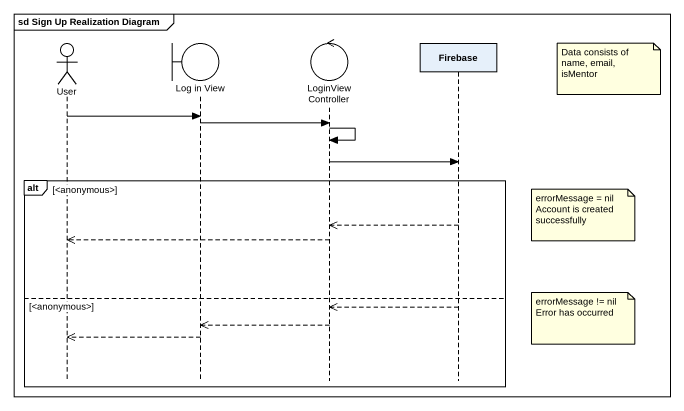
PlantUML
@startuml
mainframe sd Sign Up Realization Diagram
hide footbox
actor User
boundary "Log in View" as Log_in_View
control LoginViewController
participant Firebase

note right of Firebase : Data consists of name, email, isMentor
User -> Log_in_View
Log_in_View -> LoginViewController
LoginViewController -> LoginViewController
LoginViewController -> Firebase
alt <anonymous>
  note right of Firebase : errorMessage = nil Account is created successfully
  Firebase -->> LoginViewController
  LoginViewController -->> User
else <anonymous>
  Firebase -->> LoginViewController
  note right of Firebase : errorMessage != nil Error has occurred
  LoginViewController -->> Log_in_View
  Log_in_View -->> User
end
@enduml
